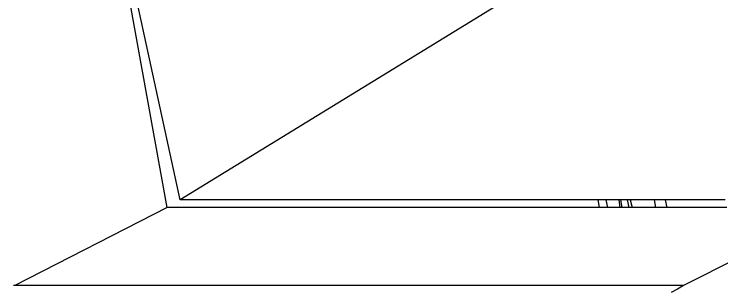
# Model space of a CAD drawing. Extents: x -24961 to 905641, y -154323 to 635957.
# Drawn here: x 438006.66 to 438033.96, y -143387.53 to -143376.85 of the extents above; entities that cross this region are included whole.
import ezdxf

# ---------------------------------------------------------------- set-up
doc = ezdxf.new("R2010")
doc.units = 0
doc.header["$LTSCALE"] = 1000
doc.header["$MEASUREMENT"] = 0

msp = doc.modelspace()

# ---------------------------------------------------------------- linework, layer by layer
for p, q in [((438012.558, -143384.308), (438009.677, -143368.417)), ((438013.067, -143384.021), (438009.677, -143368.417)), ((438031.147, -143372.912), (438013.067, -143384.021)), ((438029.178, -143384.021), (438013.067, -143384.021)), ((438029.178, -143384.021), (438029.232, -143384.308)), ((438029.487, -143384.021), (438029.178, -143384.021)), ((438029.487, -143384.021), (438029.548, -143384.308)), ((438029.982, -143384.021), (438029.487, -143384.021)), ((438029.982, -143384.021), (438030.026, -143384.308)), ((438030.053, -143384.021), (438029.982, -143384.021)), ((438030.053, -143384.021), (438030.107, -143384.308)), ((438030.32, -143384.021), (438030.053, -143384.021)), ((438030.385, -143384.308), (438030.32, -143384.021)), ((438030.428, -143384.021), (438030.32, -143384.021)), ((438030.428, -143384.021), (438030.504, -143384.308)), ((438031.353, -143384.021), (438030.428, -143384.021)), ((438031.353, -143384.021), (438031.405, -143384.308)), ((438031.773, -143384.021), (438031.353, -143384.021)), ((438031.773, -143384.021), (438031.835, -143384.308)), ((438034.092, -143384.021), (438031.773, -143384.021)), ((438012.558, -143384.308), (438006.679, -143387.321)), ((438029.232, -143384.308), (438012.558, -143384.308)), ((438029.548, -143384.308), (438029.232, -143384.308)), ((438030.026, -143384.308), (438029.548, -143384.308)), ((438030.107, -143384.308), (438030.026, -143384.308)), ((438030.385, -143384.308), (438030.107, -143384.308)), ((438030.504, -143384.308), (438030.385, -143384.308)), ((438031.405, -143384.308), (438030.504, -143384.308)), ((438031.835, -143384.308), (438031.405, -143384.308)), ((438034.157, -143384.308), (438031.835, -143384.308)), ((438034.601, -143386.259), (438032.484, -143387.321)), ((438006.679, -143387.321), (438006.634, -143387.321)), ((438032.484, -143387.321), (438006.679, -143387.321)), ((438032.244, -143387.467), (438032, -143387.592)), ((438032.484, -143387.321), (438032.244, -143387.467))]:
    msp.add_line(p, q)

doc.saveas('drawing.dxf')
